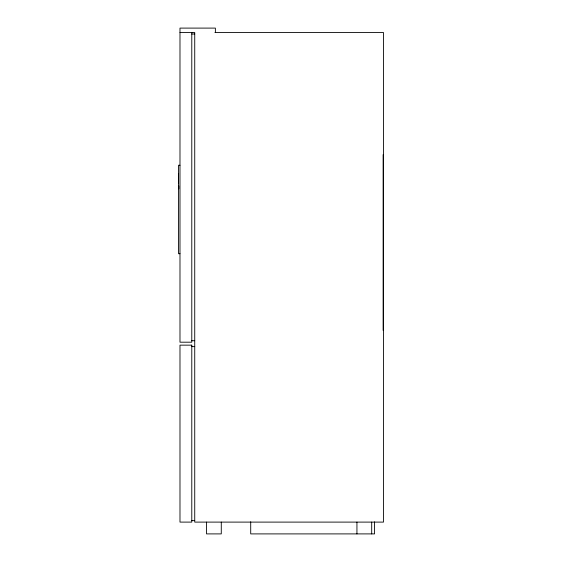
<?xml version="1.0" encoding="UTF-8"?>
<svg xmlns="http://www.w3.org/2000/svg" width="562" height="562" viewBox="0 0 562 562"><rect width="100%" height="100%" fill="white"/><g stroke="black" fill="none" stroke-linecap="round" stroke-linejoin="round"><path stroke-width="0.84" d="M179.988 32.526L194.733 32.526L194.733 522.105L383.488 522.105L383.488 32.526L214.923 32.526M191.782 34.001L194.733 34.001M179.988 165.242L178.512 165.242L178.512 253.722L179.988 253.722M178.512 174.087L178.512 182.938M191.782 340.72L194.733 340.72M191.782 346.621L194.733 346.621M191.782 520.63L194.733 520.63M383.129 154.62L383.129 330.4M374.573 521.852L374.573 533.9L250.708 533.9L250.708 521.782M371.693 522.105L371.693 533.9M356.94 522.105L356.94 533.9M221.28 522.105L221.28 533.9L206.528 533.9L206.528 522.105M215.379 32.526L215.379 28.1L179.988 28.1L179.988 342.195L191.782 342.195L191.782 32.526M178.807 185.889L178.807 188.832M191.782 345.145L179.988 345.145L179.988 522.105L191.782 522.105L191.782 345.145"/></g></svg>
